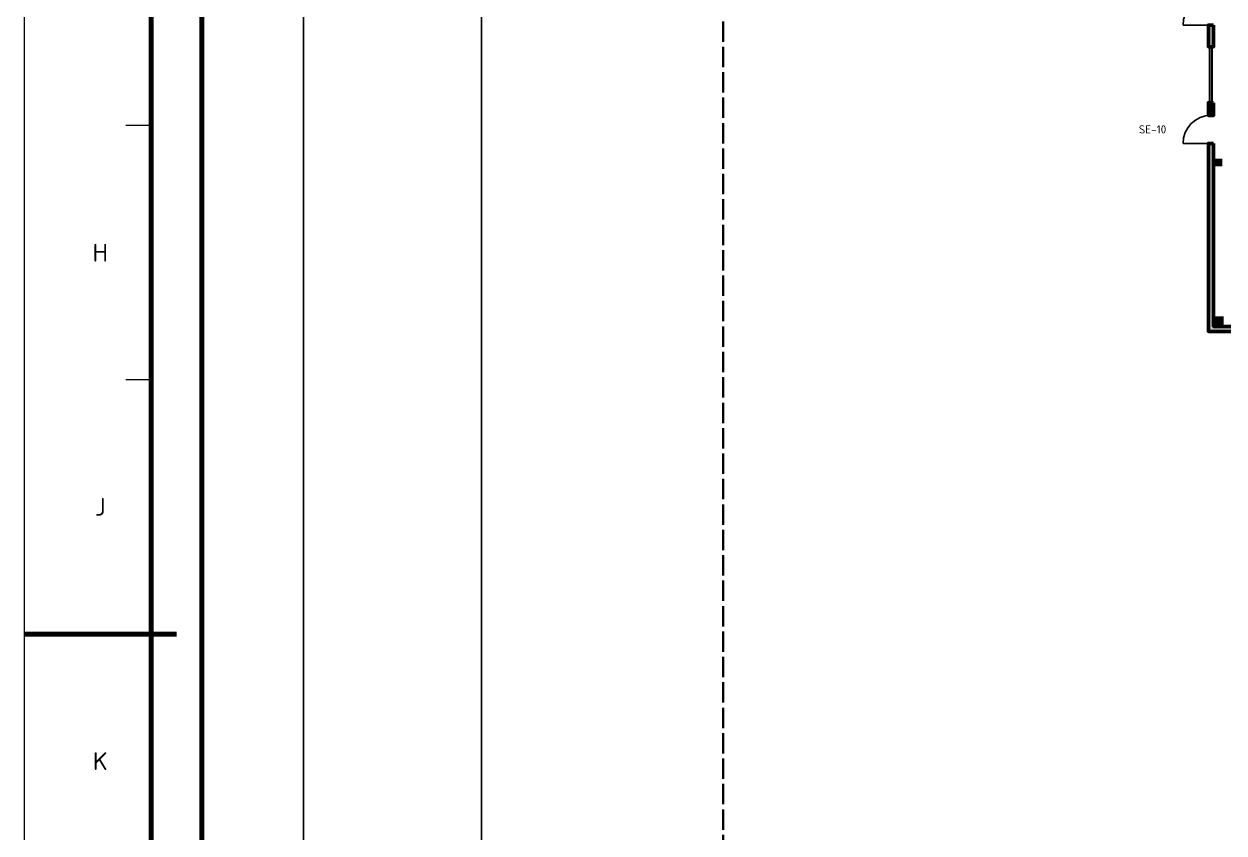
# Model space of a CAD drawing. Header units: millimetres. Extents: x 0 to 1189, y 0 to 841.
# Drawn here: x 0 to 236.1, y 381.4 to 540.5 of the extents above; entities that cross this region are included whole.
import ezdxf
from ezdxf.enums import TextEntityAlignment as Align

# ---------------------------------------------------------------- set-up
doc = ezdxf.new("R2010")
doc.units = ezdxf.units.MM
doc.linetypes.add('IRAM-E-TRAZOS', pattern=[5, 4, -1])
for name, color, linetype, lineweight in [('06-TEXTO', 7, 'CONTINUOUS', 25), ('07-RECUADRO', 7, 'CONTINUOUS', 70), ('08-FINA', 5, 'CONTINUOUS', 18), ('A-ABERTURA', 7, 'CONTINUOUS', 25), ('A-COLUMNA', 7, 'CONTINUOUS', 50), ('A-EXTERIOR', 8, 'CONTINUOUS', 25), ('A-MURO', 7, 'CONTINUOUS', 50), ('S-ESCAPE', 3, 'CONTINUOUS', 35)]:
    doc.layers.add(name, color=color, linetype=linetype, lineweight=lineweight)
doc.layers.add('A-PASILLO', color=2, linetype='IRAM-E-TRAZOS', lineweight=35, true_color=0xd7a500)
doc.layers.add('A-VENTANA', color=4, linetype='CONTINUOUS', lineweight=18, true_color=0x0096c8)
doc.styles.add('ISO3098', font='isocpeur.ttf')

msp = doc.modelspace()

# ---------------------------------------------------------------- hatches: boundary and pattern name
at = {"layer": 'A-COLUMNA', "true_color": 0x000000}
h = msp.add_hatch(color=7, dxfattribs=at)
h.dxf.hatch_style = 1
h.paths.add_polyline_path([(234.25, 512.5), (235.75, 512.5), (235.75, 514), (234.25, 514)])
h = msp.add_hatch(color=7, dxfattribs=at)
h.dxf.hatch_style = 1
h.paths.add_polyline_path([(234, 481), (236, 481), (236, 483), (234, 483)])
at = {"layer": 'A-MURO', "true_color": 0x464646}
h = msp.add_hatch(color=7, dxfattribs=at)
h.dxf.hatch_style = 1
h.paths.add_polyline_path([(234, 540.25), (234, 536), (233, 536), (233, 540.25)])
h = msp.add_hatch(color=7, dxfattribs=at)
h.dxf.hatch_style = 1
h.paths.add_polyline_path([(234, 525), (234, 522.5), (233, 522.5), (233, 525)])
h = msp.add_hatch(color=7, dxfattribs=at)
h.dxf.hatch_style = 1
h.paths.add_polyline_path([(234, 517), (234, 481), (307, 481), (307, 480), (233, 480), (233, 517)])

# ---------------------------------------------------------------- linework, layer by layer
at = {"layer": '07-RECUADRO'}
msp.add_line((0, 420.5), (30, 420.5), dxfattribs=at)
msp.add_lwpolyline([(25, 10), (1179, 10), (1179, 831), (25, 831)], close=True, dxfattribs=at)
at = {"layer": '08-FINA'}
for p, q in [((25, 520.5), (20, 520.5)), ((25, 470.5), (20, 470.5))]:
    msp.add_line(p, q, dxfattribs=at)
msp.add_lwpolyline([(0, 0), (1189, 0), (1189, 841), (0, 841)], close=True, dxfattribs=at)
at = {"layer": 'A-ABERTURA'}
for p, q in [((233.5, 540.25), (228, 540.25)), ((233.5, 517), (228, 517))]:
    msp.add_line(p, q, dxfattribs=at)
for centre in [(233.5, 540.25), (233.5, 517)]:
    msp.add_arc(centre, 5.5, 90, 180, dxfattribs=at)
at = {"layer": 'A-EXTERIOR', "lineweight": 70}
msp.add_lwpolyline([(35, 172), (885, 172), (885, 797), (35, 797)], close=True, dxfattribs=at)
at = {"layer": 'A-EXTERIOR'}
msp.add_lwpolyline([(55, 172), (90, 172), (90, 797), (55, 797)], close=True, dxfattribs=at)
at = {"layer": 'A-MURO'}
for points in [[(234, 540.25), (234, 536), (233, 536), (233, 540.25)], [(234, 525), (234, 522.5), (233, 522.5), (233, 525)], [(234, 517), (234, 481), (307, 481), (307, 480), (233, 480), (233, 517)]]:
    msp.add_lwpolyline(points, close=True, dxfattribs=at)
at = {"layer": 'A-PASILLO'}
msp.add_lwpolyline([(137.5, 172), (137.5, 564.5), (218, 564.5), (218, 577)], dxfattribs=at)
at = {"layer": 'A-VENTANA'}
for p, q in [((233.2, 525), (233.2, 536)), ((233.5, 525), (233.5, 536)), ((233.8, 525), (233.8, 536))]:
    msp.add_line(p, q, dxfattribs=at)

# ---------------------------------------------------------------- texts
at = {"layer": '06-TEXTO', "style": 'ISO3098'}
for s, p in [('H', (15, 495.5)), ('J', (15, 445.5)), ('K', (15, 395.5))]:
    msp.add_text(s, height=3.5, dxfattribs=at).set_placement(p, align=Align.MIDDLE_CENTER)
at = {"layer": 'S-ESCAPE', "style": 'ISO3098'}
msp.add_text('SE-10', height=1.6, dxfattribs=at).set_placement((222, 519.75), align=Align.MIDDLE_CENTER)

doc.saveas('drawing.dxf')
